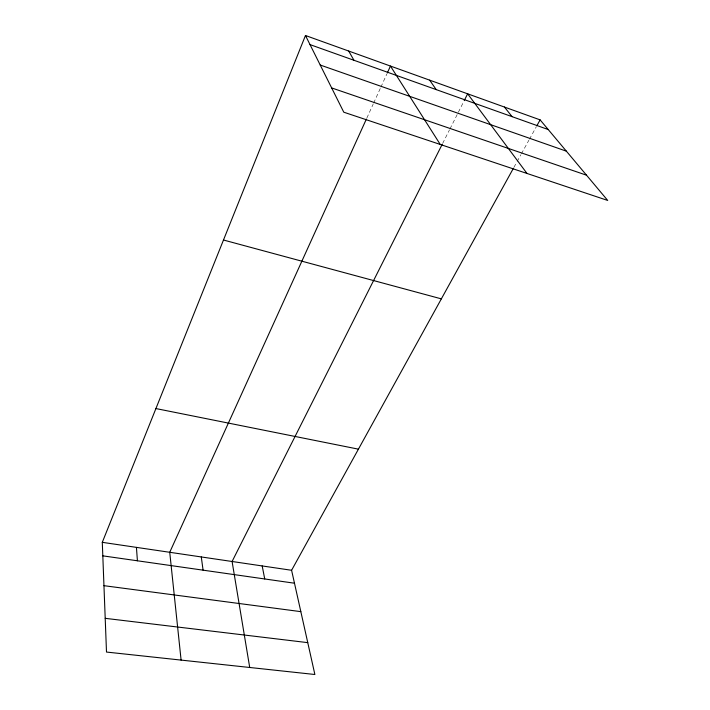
<?xml version="1.0" encoding="UTF-8"?>
<svg xmlns="http://www.w3.org/2000/svg" width="710" height="710" viewBox="0 0 710 710"><rect width="100%" height="100%" fill="white"/><g stroke="black" fill="none" stroke-linecap="round" stroke-linejoin="round"><path stroke-width="0.53" stroke-dasharray="3.55 2.66" d="M366.839 118.073L373.194 104.068M373.646 103.065L380.453 88.058M380.915 87.064L386.817 74.062M442.641 143.455L449.501 129.823M449.989 128.856L463.719 101.601M513.942 167.303L516.614 162.466M517.146 161.498L520.891 154.718M521.424 153.75L528.897 140.198M529.438 139.231L536.378 126.646"/><path stroke-width="1.06" d="M513.41 168.27L291.597 570.281L314.876 674.5L106.5 652.055L102.293 542.333L305.469 35.5L540.115 119.875L607.707 200.442L343.782 112.198L305.469 35.5M366.378 119.076L169.734 552.291L181.103 660.096M387.269 73.059L390.447 66.057L440.253 144.449M442.152 144.423L232.09 561.495L249.716 667.48M464.207 100.625L467.641 93.809L527.006 173.462M536.911 125.679L540.115 119.875M105.204 618.33L307.758 642.639M103.953 585.679L300.836 611.647M102.808 555.85L294.481 583.212M102.293 542.333L291.597 570.281M155.925 408.561L358.435 449.155M223.481 240.015L441.354 298.866M331.659 87.925L586.531 175.201M320.219 65.027L566.376 151.168M310.022 44.606L548.244 129.557M504.437 107.041L512.079 116.662M429.665 80.159L436.206 89.602M348.681 51.04L353.953 60.27M262.185 565.941L264.732 578.961M201.285 556.951L203.087 570.166M136.435 547.375L137.412 560.785"/></g></svg>
